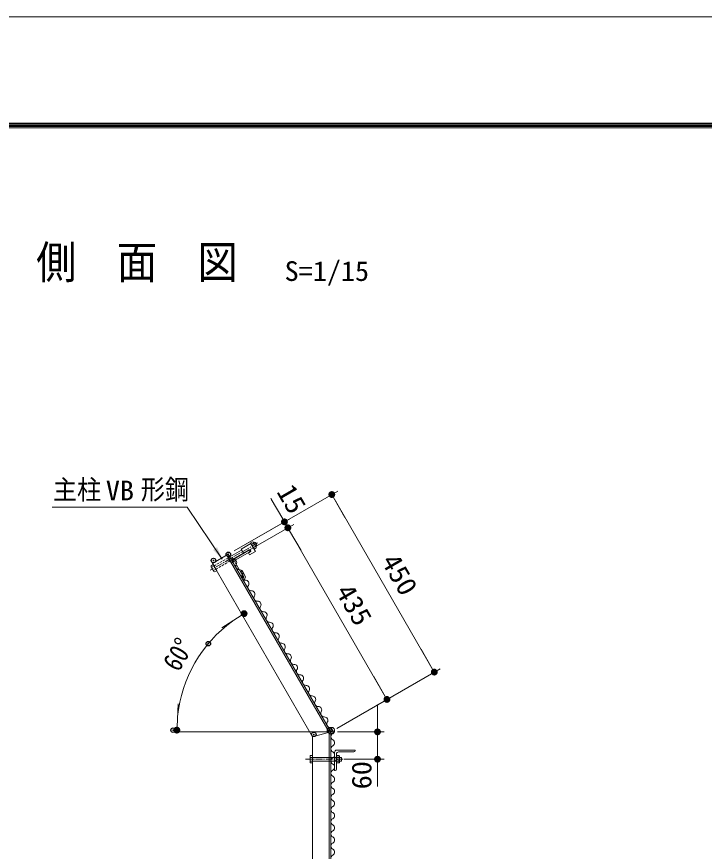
# Model space of a CAD drawing. Units: millimetres at full size. Extents: x -4455 to 4455, y -3150 to 3150.
# Drawn here: x -251 to 1258, y 1319 to 3150 of the extents above; entities that cross this region are included whole.
import ezdxf
from ezdxf.enums import TextEntityAlignment as Align

# ---------------------------------------------------------------- set-up
doc = ezdxf.new("R2010")
doc.units = ezdxf.units.MM
doc.header["$LTSCALE"] = 20
doc.header["$PDMODE"] = 32
doc.header["$PDSIZE"] = 10
for name, pattern in [('USER2', [0.375, 0.25, -0.125]), ('USER3', [1.125, 0.75, -0.125, 0.125, -0.125]), ('USER4', [4.7625, 3.175, -1.5875])]:
    doc.linetypes.add(name, pattern=pattern)
for name, color, linetype, lineweight in [('0-2_1部材', 3, 'Continuous', 18), ('0-3_8部品', 3, 'Continuous', 18), ('0-4_5寸法', 1, 'Continuous', 18), ('0-5_SUNPOU', 1, 'Continuous', 18), ('0-8_2網', 4, 'Continuous', 18), ('0-9_AMI', 3, 'Continuous', 18), ('0-B_6文字', 3, 'Continuous', 18), ('1-0_D-TTL', 7, 'Continuous', 18)]:
    doc.layers.add(name, color=color, linetype=linetype, lineweight=lineweight)
doc.layers.add('0-6_DEFPOINTS', color=7, linetype='Continuous')
doc.styles.add('ＭＳ ゴシック', font='')
doc.styles.get('ＭＳ ゴシック').set_extended_font_data('MS Gothic')

# ---------------------------------------------------------------- blocks, each defined once
blk = doc.blocks.new('M1')
at = {"layer": '0-5_SUNPOU'}
blk.add_line((-5, 0), (-38.58, 0), dxfattribs=at)
for points in [[(0, 0), (-5, 0), (-4.96, 0.63)], [(0, 0), (-4.96, -0.63), (-5, 0)], [(0, 0), (-4.96, 0.63), (-4.84, 1.24)], [(0, 0), (-4.84, -1.24), (-4.96, -0.63)], [(0, 0), (-4.84, 1.24), (-4.65, 1.84)], [(0, 0), (-4.65, -1.84), (-4.84, -1.24)], [(0, 0), (-4.65, 1.84), (-4.38, 2.41)], [(0, 0), (-4.38, -2.41), (-4.65, -1.84)], [(0, 0), (-4.38, 2.41), (-4.05, 2.94)], [(0, 0), (-4.05, -2.94), (-4.38, -2.41)], [(0, 0), (-4.05, 2.94), (-3.64, 3.42)], [(0, 0), (-3.64, -3.42), (-4.05, -2.94)], [(0, 0), (-3.64, 3.42), (-3.19, 3.85)], [(0, 0), (-3.19, -3.85), (-3.64, -3.42)], [(0, 0), (-3.19, 3.85), (-2.68, 4.22)], [(0, 0), (-2.68, -4.22), (-3.19, -3.85)], [(0, 0), (-2.68, 4.22), (-2.13, 4.52)], [(0, 0), (-2.13, -4.52), (-2.68, -4.22)], [(0, 0), (-2.13, 4.52), (-1.55, 4.76)], [(0, 0), (-1.55, -4.76), (-2.13, -4.52)], [(0, 0), (-1.55, 4.76), (-0.94, 4.91)], [(0, 0), (-0.94, -4.91), (-1.55, -4.76)], [(0, 0), (-0.94, 4.91), (-0.31, 4.99)], [(0, 0), (-0.31, -4.99), (-0.94, -4.91)], [(0, 0), (-0.31, 4.99), (0.31, 4.99)], [(0, 0), (0.31, -4.99), (-0.31, -4.99)], [(0, 0), (0.31, 4.99), (0.94, 4.91)], [(0, 0), (0.94, 4.91), (1.55, 4.76)], [(0, 0), (1.55, 4.76), (2.13, 4.52)], [(0, 0), (2.13, 4.52), (2.68, 4.22)], [(0, 0), (2.68, 4.22), (3.19, 3.85)], [(0, 0), (3.19, 3.85), (3.64, 3.42)], [(0, 0), (3.64, 3.42), (4.05, 2.94)], [(0, 0), (4.05, 2.94), (4.38, 2.41)], [(0, 0), (4.38, 2.41), (4.65, 1.84)], [(0, 0), (4.65, 1.84), (4.84, 1.24)], [(0, 0), (4.84, 1.24), (4.96, 0.63)], [(0, 0), (4.96, 0.63), (5, 0)], [(0, 0), (0.94, -4.91), (0.31, -4.99)], [(0, 0), (1.55, -4.76), (0.94, -4.91)], [(0, 0), (2.13, -4.52), (1.55, -4.76)], [(0, 0), (2.68, -4.22), (2.13, -4.52)], [(0, 0), (3.19, -3.85), (2.68, -4.22)], [(0, 0), (3.64, -3.42), (3.19, -3.85)], [(0, 0), (4.05, -2.94), (3.64, -3.42)], [(0, 0), (4.38, -2.41), (4.05, -2.94)], [(0, 0), (4.65, -1.84), (4.38, -2.41)], [(0, 0), (4.84, -1.24), (4.65, -1.84)], [(0, 0), (4.96, -0.63), (4.84, -1.24)], [(0, 0), (5, 0), (4.96, -0.63)]]:
    blk.add_solid(points, dxfattribs=at)
blk = doc.blocks.new('NAMIX5')
at = {"layer": '0-9_AMI'}
for centre, start, end in [((35.6, -200), 118.07249, 241.92751), ((-35.6, -66.7), 298.07249, 61.92751), ((-35.6, -333.3), 298.07249, 61.92751), ((35.6, -466.7), 118.07249, 241.92751), ((-35.6, -600), 298.07249, 61.92751), ((35.6, -733.3), 118.07249, 241.92751), ((-35.6, -866.7), 298.07249, 61.92751), ((35.6, -1000), 118.07249, 241.92751), ((-35.6, -1133.3), 298.07249, 61.92751), ((35.6, -1266.7), 118.07249, 241.92751)]:
    blk.add_arc(centre, 75.6, start, end, dxfattribs=at)
blk = doc.blocks.new('NAMIX13')
at = {"layer": '0-9_AMI'}
for centre, start, end in [((-71.1, -133.3), 298.07249, 61.92751), ((71.1, -400), 118.07249, 241.92751), ((-71.1, -666.7), 298.07249, 61.92751), ((71.1, -933.3), 118.07249, 241.92751), ((-71.1, -1200), 298.07249, 61.92751), ((71.1, -1466.7), 118.07249, 241.92751), ((-71.1, -1733.3), 298.07249, 61.92751), ((71.1, -2000), 118.07249, 241.92751), ((-71.1, -2266.7), 298.07249, 61.92751), ((71.1, -2533.3), 118.07249, 241.92751), ((-71.1, -2800), 298.07249, 61.92751), ((71.1, -3066.7), 118.07249, 241.92751), ((-71.1, -3333.3), 298.07249, 61.92751), ((71.1, -3600), 118.07249, 241.92751), ((71.1, -4133.3), 118.07249, 241.92751), ((-71.1, -3866.7), 298.07249, 61.92751), ((-71.1, -4400), 298.07249, 61.92751), ((71.1, -4666.7), 118.07249, 241.92751), ((71.1, -5200), 118.07249, 241.92751), ((-71.1, -4933.3), 298.07249, 61.92751), ((-71.1, -5466.7), 298.07249, 61.92751), ((71.1, -5733.3), 118.07249, 241.92751)]:
    blk.add_arc(centre, 151.1, start, end, dxfattribs=at)
blk = doc.blocks.new('NAMI')
at = {"layer": '0-9_AMI'}
for centre, start, end in [((-71.1, -133.3), 298.07249, 61.92751), ((71.1, -400), 118.07249, 241.92751)]:
    blk.add_arc(centre, 151.1, start, end, dxfattribs=at)

msp = doc.modelspace()

# ---------------------------------------------------------------- linework, layer by layer
at = {"layer": '0-2_1部材', "color": 7}
for p, q in [((178.66, 1950.38), (213.3, 1970.38)), ((434.8, 1579.73), (210.27, 1968.63)), ((438.3, 1580.67), (213.3, 1970.38)), ((230.16, 1958.17), (259.18, 1974.92)), ((398.3, 1569.95), (178.66, 1950.38)), ((243.3, 1918.42), (223.3, 1953.06)), ((245.27, 1923.01), (228.52, 1952.03)), ((243.64, 1934.6), (240.61, 1932.85)), ((240.61, 1932.85), (247.44, 1921.01)), ((243.64, 1934.6), (251.33, 1921.27)), ((243.3, 1918.42), (244.17, 1918.92)), ((245.1, 1915.3), (247.44, 1921.01)), ((247.31, 1911.47), (251.33, 1921.27)), ((398.3, 1569.95), (438.3, 1580.67)), ((434.8, 1579.73), (434.8, -579.33)), ((438.3, 1580.67), (438.3, -579.33)), ((398.3, 1569.95), (398.3, -579.33)), ((446.7, 1495.67), (446.7, 1535.67)), ((450.7, 1498.67), (450.7, 1532.17)), ((455.2, 1536.67), (488.7, 1536.67)), ((446.7, 1495.67), (447.7, 1495.67))]:
    msp.add_line(p, q, dxfattribs=at)
for points in [[(225.13, 1959.89), (259.77, 1979.89), (260.27, 1979.02)], [(451.7, 1540.67), (491.7, 1540.67), (491.7, 1539.67)]]:
    msp.add_lwpolyline(points, dxfattribs=at)
for centre, radius, start, end in [((257.68, 1977.52), 3, 300, 30), ((227.63, 1955.56), 5, 120, 210), ((232.41, 1954.28), 4.5, 120, 210), ((242.67, 1921.51), 3, 300, 30), ((451.7, 1535.67), 5, 90, 180), ((488.7, 1539.67), 3, 270, 0), ((455.2, 1532.17), 4.5, 90, 180), ((447.7, 1498.67), 3, 270, 0)]:
    msp.add_arc(centre, radius, start, end, dxfattribs=at)
at = {"layer": '0-3_8部品'}
for p, q in [((274.55, 1986.72), (268.63, 1996.97)), ((216.58, 1964.71), (242.39, 1979.61)), ((241.23, 1981.62), (262.88, 1994.12)), ((241.23, 1981.62), (246.48, 1972.53)), ((246.48, 1972.53), (259.26, 1979.9)), ((269.96, 1981.86), (262.12, 1995.44)), ((262.88, 1994.12), (272.88, 1976.8)), ((268.99, 1994.97), (264.04, 1992.11)), ((272.99, 1988.04), (268.04, 1985.18)), ((274.55, 1984.5), (269.96, 1981.86)), ((274.55, 1986.72), (274.55, 1984.5)), ((220.58, 1957.78), (246.39, 1972.68)), ((257.39, 1973.63), (261.51, 1976)), ((257.39, 1973.63), (259.89, 1969.3)), ((259.89, 1969.3), (272.88, 1976.8)), ((175.43, 1945.38), (180.02, 1948.03)), ((176.99, 1941.85), (181.94, 1944.71)), ((180.99, 1934.92), (185.94, 1937.78)), ((181.35, 1932.91), (183.27, 1931.81))]:
    msp.add_line(p, q, dxfattribs=at)
at = {"layer": '0-3_8部品', "color": 1, "linetype": 'USER3'}
for p, q in [((277.66, 1995.35), (173.81, 1935.39)), ((464.83, 1520.67), (382.49, 1520.67))]:
    msp.add_line(p, q, dxfattribs=at)
at = {"layer": '0-3_8部品', "linetype": 'USER2'}
for p, q in [((181.94, 1944.71), (216.58, 1964.71)), ((185.94, 1937.78), (220.58, 1957.78))]:
    msp.add_line(p, q, dxfattribs=at)
at = {"layer": '0-3_8部品', "color": 7}
for p, q in [((392.7, 1527.59), (393.32, 1528.67)), ((392.7, 1513.74), (392.7, 1527.59)), ((398.3, 1528.67), (393.32, 1528.67)), ((398.3, 1524.67), (393.32, 1524.67)), ((398.3, 1512.67), (398.3, 1528.67)), ((438.3, 1524.67), (450.7, 1524.67)), ((450.7, 1512.67), (450.7, 1528.67)), ((450.7, 1528.67), (456.48, 1528.67)), ((450.7, 1524.67), (456.48, 1524.67)), ((457.1, 1527.59), (456.48, 1528.67)), ((457.1, 1513.74), (457.1, 1527.59)), ((462.17, 1524.67), (457.1, 1524.67)), ((462.17, 1516.67), (462.17, 1524.67)), ((392.7, 1513.74), (393.32, 1512.67)), ((398.3, 1516.67), (393.32, 1516.67)), ((398.3, 1512.67), (393.32, 1512.67)), ((438.3, 1516.67), (450.7, 1516.67)), ((450.7, 1516.67), (456.48, 1516.67)), ((450.7, 1512.67), (456.48, 1512.67)), ((457.1, 1513.74), (456.48, 1512.67)), ((462.17, 1516.67), (457.1, 1516.67))]:
    msp.add_line(p, q, dxfattribs=at)
at = {"layer": '0-3_8部品', "linetype": 'USER4'}
for p, q in [((398.3, 1524.67), (438.3, 1524.67)), ((398.3, 1516.67), (438.3, 1516.67))]:
    msp.add_line(p, q, dxfattribs=at)
at = {"layer": '0-3_8部品'}
for points in [[(268.63, 1996.97), (266.71, 1998.08), (262.12, 1995.44)], [(181.35, 1932.91), (175.43, 1943.17), (175.43, 1945.38)], [(183.27, 1931.81), (187.86, 1934.45), (180.02, 1948.03)]]:
    msp.add_lwpolyline(points, dxfattribs=at)
for centre, radius, start, end in [((268.85, 1990.27), 6.71, 328.05542, 91.94458), ((266, 1995.46), 3.03, 350.6618, 30), ((260.38, 1977.95), 2.25, 300, 120), ((261.19, 1985.85), 12, 10.52878, 49.47122), ((271.92, 1985.2), 3.03, 30, 69.3382), ((178.06, 1944.68), 3.03, 210, 249.3382), ((188.79, 1944.04), 12, 190.52878, 229.47122), ((183.98, 1934.43), 3.03, 170.6618, 210)]:
    msp.add_arc(centre, radius, start, end, dxfattribs=at)
at = {"layer": '0-3_8部品', "color": 7}
for centre, radius, start, end in [((399.94, 1527.59), 7.23, 179.99992, 203.88486), ((405.9, 1520.67), 13.19, 162.35463, 197.65355), ((449.86, 1527.59), 7.23, 336.12625, 0), ((443.85, 1520.67), 13.25, 342.41266, 17.55417), ((399.94, 1513.74), 7.23, 156.1122, 179.99992), ((449.86, 1513.74), 7.23, 0, 23.88957)]:
    msp.add_arc(centre, radius, start, end, dxfattribs=at)
at = {"layer": '0-4_5寸法'}
for p, q in [((226.29, 1977.88), (453.5, 2109.05)), ((321.58, 2067.53), (306.58, 2093.52)), ((440.51, 2101.55), (665.51, 1711.84)), ((226.29, 1977.88), (349.58, 2049.05)), ((233.79, 1964.89), (357.08, 2036.06)), ((233.79, 1964.89), (357.08, 2036.06)), ((336.58, 2041.55), (344.08, 2028.56)), ((344.08, 2028.56), (561.59, 1651.84)), ((359.08, 2002.58), (374.08, 1976.6)), ((451.29, 1588.17), (678.5, 1719.34)), ((451.29, 1588.17), (574.58, 1659.34)), ((540.89, 1610.67), (540.89, 1640.67)), ((438.3, 1580.67), (94.39, 1580.67)), ((453.3, 1580.67), (555.89, 1580.67)), ((540.89, 1580.67), (540.89, 1520.67)), ((467.17, 1520.67), (555.89, 1520.67)), ((540.89, 1490.67), (540.89, 1460.67))]:
    msp.add_line(p, q, dxfattribs=at)
msp.add_arc((395.66, 1584.52), 295.28, 125.82375, 174.17632, dxfattribs=at)
at = {"layer": '0-6_DEFPOINTS'}
for p in [(344.08, 2028.56), (180.77, 1956.73), (213.3, 1970.38), (213.3, 1970.38), (220.8, 1957.39), (220.8, 1957.39), (169.47, 1774.32), (665.51, 1711.84), (561.59, 1651.84), (92.17, 1584.52), (401.08, 1575.14), (436.08, 1584.52), (438.3, 1580.67), (438.3, 1580.67), (452.17, 1520.67), (540.89, 1520.67)]:
    msp.add_point(p, dxfattribs=at)
at = {"layer": '0-9_AMI'}
for centre, radius, start, end in [((438.98, 1574.31), 16.12, 77.37867, 97.71613), ((446.06, 1570.04), 7.56, 118.07249, 241.92751), ((438.95, 1583.37), 7.56, 298.07249, 61.92751)]:
    msp.add_arc(centre, radius, start, end, dxfattribs=at)
at = {"layer": '0-B_6文字', "color": 7}
msp.add_lwpolyline([(-173.36, 2073.6), (123.22, 2073.6), (200, 1959.79)], dxfattribs=at)
msp.add_solid([(201.12, 1958.13), (180.03, 1980.08), (188.66, 1985.91)], dxfattribs=at)
at = {"layer": '1-0_D-TTL', "color": 2}
msp.add_lwpolyline([(-4454.77, 3150.21), (4454.93, 3150.21), (4454.93, -3150.21), (-4454.77, -3150.21)], close=True, dxfattribs=at)
at = {"layer": '1-0_D-TTL'}
for points in [[(-4168.38, 2916.86), (4168.55, 2916.86), (4168.55, -2916.87), (-4168.38, -2916.87)], [(-4165.73, 2914.21), (4165.9, 2914.21), (4165.9, -2914.21), (-4165.73, -2914.21)], [(-4163.08, 2911.56), (4163.25, 2911.56), (4163.25, -2911.56), (-4163.08, -2911.56)], [(-4160.43, 2908.91), (4160.59, 2908.91), (4160.59, -2908.91), (-4160.43, -2908.91)], [(-4157.78, 2906.26), (4157.94, 2906.26), (4157.94, -2906.26), (-4157.78, -2906.26)]]:
    msp.add_lwpolyline(points, close=True, dxfattribs=at)

# ---------------------------------------------------------------- block references
at = {"layer": '0-4_5寸法', "xscale": 1.5, "yscale": 1.5}
for p, rotation in [((440.51, 2101.55), 120.0001), ((336.58, 2041.55), 300.0001), ((344.08, 2028.56), 120.0001), ((344.08, 2028.56), 120.0001), ((248.02, 1840.24), 32.91191), ((665.51, 1711.84), 300.0001), ((561.59, 1651.84), 300.0001), ((100.38, 1584.52), 267.08816), ((540.89, 1580.67), 270), ((540.89, 1520.67), 90)]:
    msp.add_blockref('M1', p, dxfattribs=dict(at, rotation=rotation))
at = {"layer": '0-8_2網', "rotation": 30}
for name, p, xscale, yscale in [('NAMIX5', (224.06, 1959.78), 0.1, 0.1), ('NAMIX13', (290.73, 1844.31), 0.05, 0.05)]:
    msp.add_blockref(name, p, dxfattribs=dict(at, xscale=xscale, yscale=yscale))
at = {"layer": '0-8_2網'}
for name, p, xscale, yscale in [('NAMI', (442.5, 1563.37), 0.05, 0.05), ('NAMIX5', (442.5, 1536.7), 0.1, 0.1), ('NAMIX13', (442.5, 1403.37), 0.05, 0.05)]:
    msp.add_blockref(name, p, dxfattribs=dict(at, xscale=xscale, yscale=yscale))

# ---------------------------------------------------------------- texts
at = {"layer": '0-4_5寸法', "color": 3, "style": 'ＭＳ ゴシック'}
for s, height, rotation, width, p in [('15', 43.26, 300, 1.05, (307, 2101.43)), ('450', 43.26, 300, 1.05, (536.29, 1949.01)), ('435', 43.26, 300, 1.05, (436.11, 1882.51)), ('60°', 43.3, 60, 0.85, (115.79, 1703.67)), ('60', 43.26, 90, 1.05, (540.52, 1454.67))]:
    msp.add_text(s, height=height, rotation=rotation, dxfattribs=dict(at, width=width)).set_placement(p, align=Align.BOTTOM_LEFT)
at = {"layer": '0-B_6文字', "color": 7, "style": 'ＭＳ ゴシック', "width": 0.9}
msp.add_text('側\u3000面\u3000図', height=72.14, dxfattribs=at).set_placement((-208.58, 2553.81), align=Align.BOTTOM_LEFT)
at = {"layer": '0-B_6文字', "style": 'ＭＳ ゴシック'}
for s, width, p in [('S=1/15', 1.05, (337.01, 2557.26)), ('主柱', 0.9, (-171.89, 2077.54)), ('VB', 1.05, (-55.49, 2075.73)), ('形鋼', 0.9, (21.19, 2077.97))]:
    msp.add_text(s, height=43.26, dxfattribs=dict(at, width=width)).set_placement(p, align=Align.BOTTOM_LEFT)

doc.saveas('drawing.dxf')
